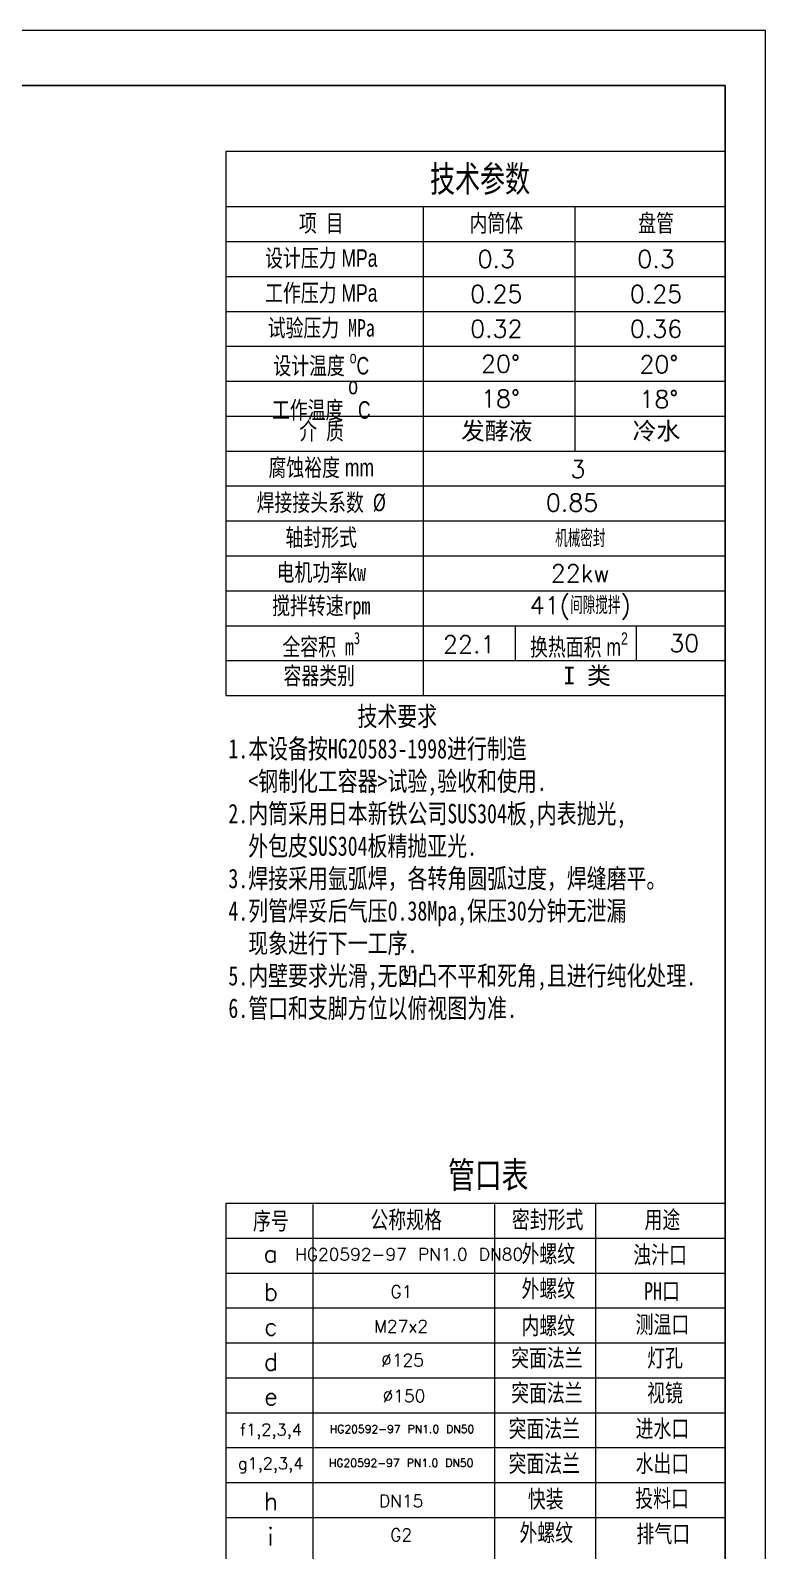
# Model space of a CAD drawing. Header units: millimetres. Extents: x 937 to 1357, y 382 to 976.
# Drawn here: x 1171 to 1357.1, y 590.6 to 975.5 of the extents above; entities that cross this region are included whole.
import ezdxf

# ---------------------------------------------------------------- set-up
doc = ezdxf.new("R2010")
doc.units = ezdxf.units.MM
doc.layers.add('标注', color=4, linetype='Continuous', lineweight=13)
doc.styles.get("Standard").update_dxf_attribs({"font": 'txt', "bigfont": 'gbcbig.shx'})
doc.styles.add('仿宋体3.5', font='', dxfattribs={"width": 0.75, "height": 3.5})
doc.styles.get('仿宋体3.5').set_extended_font_data('FangSong_GB2312')

msp = doc.modelspace()

# ---------------------------------------------------------------- linework, layer by layer
for p, q in [((1346.89, 961.58), (945.92, 961.58)), ((1346.89, 391.98), (1346.89, 961.58))]:
    msp.add_line(p, q)
at = {"layer": '标注', "color": 0}
for p, q in [((1357.12, 975.54), (937.12, 975.54)), ((1357.12, 381.54), (1357.12, 975.54))]:
    msp.add_line(p, q, dxfattribs=at)
at = {"layer": '标注'}
for p, q in [((1220.57, 807.11), (1220.57, 944.92)), ((1220.57, 944.92), (1346.89, 944.92)), ((1220.57, 930.91), (1346.89, 930.91)), ((1270.43, 930.91), (1270.43, 807.11)), ((1308.83, 930.91), (1308.83, 869.01)), ((1220.57, 922.07), (1346.89, 922.07)), ((1220.57, 913.22), (1346.89, 913.22)), ((1220.57, 913.22), (1346.89, 913.22)), ((1220.57, 904.38), (1346.89, 904.38)), ((1220.57, 904.38), (1346.89, 904.38)), ((1220.57, 895.54), (1346.89, 895.54)), ((1220.57, 886.69), (1346.89, 886.69)), ((1220.57, 877.85), (1346.89, 877.85)), ((1220.57, 869.01), (1346.89, 869.01)), ((1220.57, 869.01), (1346.89, 869.01)), ((1220.57, 869.01), (1346.89, 869.01)), ((1220.57, 860.17), (1346.89, 860.17)), ((1220.57, 851.32), (1346.89, 851.32)), ((1220.57, 851.32), (1276.87, 851.32)), ((1220.57, 851.32), (1346.89, 851.32)), ((1220.57, 842.48), (1346.89, 842.48)), ((1220.57, 833.64), (1346.89, 833.64)), ((1220.57, 824.79), (1346.89, 824.79)), ((1293.84, 815.95), (1293.84, 824.79)), ((1324.44, 815.95), (1324.44, 824.79)), ((1220.57, 815.95), (1346.89, 815.95)), ((1220.57, 807.11), (1346.89, 807.11)), ((1220.57, 678.55), (1346.89, 678.55)), ((1220.57, 545.92), (1220.57, 678.55)), ((1242.57, 545.71), (1242.57, 678.21)), ((1288.6, 545.87), (1288.6, 678.21)), ((1314.13, 545.92), (1314.13, 678.55)), ((1220.57, 669.7), (1346.89, 669.7)), ((1220.57, 660.86), (1346.89, 660.86)), ((1220.57, 652.02), (1346.89, 652.02)), ((1220.57, 643.17), (1346.89, 643.17)), ((1220.57, 634.33), (1346.89, 634.33)), ((1220.57, 625.49), (1346.89, 625.49)), ((1220.57, 616.65), (1346.89, 616.65)), ((1220.57, 607.8), (1346.89, 607.8)), ((1220.57, 598.96), (1346.89, 598.96))]:
    msp.add_line(p, q, dxfattribs=at)

# ---------------------------------------------------------------- texts
at = {"layer": '标注', "style": '仿宋体3.5', "width": 0.7}
msp.add_text('技术参数', height=6.632, dxfattribs=at).set_placement((1272.18, 934.64))
at = {"layer": '标注', "style": '仿宋体3.5'}
for s, insert, char_height, width, attachment_point in [('{\\fSimSun|b0|i0|c134|p54;项 目}', (1244.65, 926.49), 4.4215, 56.3069, 5), ('{\\fￋￎￌ￥|b0|i0|c134|p54;内筒体}', (1288.96, 926.49), 4.4215, 56.3069, 5), ('{\\fￋￎￌ￥|b0|i0|c134|p54;盘管}', (1329.39, 926.49), 4.4215, 56.3069, 5), ('{\\fￋￎￌ￥|b0|i0|c134|p54;设计压力 MPa}', (1244.65, 917.64), 4.4215, 56.3069, 5), ('{\\fￋￎￌ￥|b0|i0|c134|p54;工作压力 MPa}', (1244.65, 908.8), 4.4215, 56.3069, 5), ('{\\fSimSun|b0|i0|c134|p54;试验压力 MPa}', (1244.65, 899.96), 4.4215, 56.3069, 5), ('\\A1;{\\fￋￎￌ￥|b0|i0|c134|p54;设计温度 \\H0.7x;\\So^ ;\\H1.429x;C}', (1244.65, 891.12), 4.4215, 56.3069, 5), ('{\\fￋￎￌ￥|b0|i0|c134|p54;工作温度 \\So^ ;C}', (1244.65, 882.27), 4.4215, 56.3069, 5), ('{\\fSimSun|b0|i0|c134|p54;介 质}', (1244.75, 873.87), 4.4215, 56.3069, 5), ('{\\fￋￎￌ￥|b0|i0|c134|p54;腐蚀裕度 mm}', (1244.65, 864.59), 4.4215, 56.3069, 5), ('{\\fSimSun|b0|i0|c134|p2;焊接接头系数 %%c}', (1244.65, 855.74), 4.4215, 56.3069, 5), ('{\\fSimSun|b0|i0|c134|p54;轴封形式}', (1244.65, 846.9), 4.4215, 56.3069, 5), ('电机功率kw', (1244.65, 838.06), 4.421, 56.3069, 5), ('{\\fSimSun|b0|i0|c134|p54;搅拌转速rpm}', (1244.65, 829.22), 4.4215, 56.3069, 5), ('\\A1;{\\fSimSun|b0|i0|c134|p54;全容积 m\\H0.7x;\\S3^ ;}', (1244.65, 819.98), 4.4215, 56.3069, 5), ('\\A1;{\\fￋￎￌ￥|b0|i0|c134|p54;换热面积 m\\H0.7x;\\S2^ ;}', (1309.87, 819.88), 4.4215, 56.3069, 5), ('{\\fￋￎￌ￥|b0|i0|c134|p54; 容器类别}', (1243.52, 811.87), 4.4215, 56.3069, 5), ('{\\fSimSun|b0|i0|c134|p54;             技术要求\\P1.本设备按HG20583-1998进行制造\\P  <钢制化工容器>试验,验收和使用.\\P2.内筒采用日本新铁公司SUS304板,内表抛光,\\P  外包皮SUS304板精抛亚光.\\P3.焊接采用氩弧焊，各转角圆\\fSimSun|b0|i0|c134|p6;弧过度，焊缝磨平。\\P4.列管焊妥后气压0.38Mpa,保压30分钟无泄漏\\P  现象进行下一工序.\\P5.内壁要求光滑,无凹凸不平和死角,且进行纯化处理.\\P6.管口和支脚方位以俯视图为准.}', (1221.13, 804.31), 4.9268, 172.0499, 1), ('{\\fSimSun|b0|i0|c134|p2;管口表}', (1286.9, 685.32), 6.6322, 66.3221, 5), ('序号', (1231.9, 673.79), 4.421, 25.2655, 5), ('公称规格', (1266.14, 674.12), 4.421, 44.2147, 5), ('密封形式', (1301.96, 674.12), 4.421, 34.6897, 5), ('用途', (1331, 674.12), 4.421, 22.1578, 5), ('外螺纹', (1302.12, 665.51), 4.421, 34.6897, 5), ('{\\fSimSun|b0|i0|c134|p2;浊汁口}', (1330.41, 665.26), 4.4215, 22.1578, 5), ('外螺纹', (1302.12, 656.68), 4.421, 34.6897, 5), ('PH{\\fSimSun|b0|i0|c134|p2;口}', (1330.9, 656.15), 4.4215, 30.5614, 5), ('测温口', (1331, 647.6), 4.421, 22.1578, 5), ('内螺纹', (1302.12, 647.28), 4.421, 34.6897, 5), ('突面法兰', (1301.76, 639.1), 4.421, 34.6897, 5), ('灯孔', (1331.66, 639.1), 4.421, 22.1578, 5), ('突面法兰', (1301.76, 630.25), 4.421, 34.6897, 5), ('视镜', (1331.66, 630.25), 4.421, 22.1578, 5), ('突面法兰', (1301.1, 621.23), 4.421, 34.6897, 5), ('进水口', (1331, 621.23), 4.421, 22.1578, 5), ('突面法兰', (1301.1, 612.38), 4.421, 34.6897, 5), ('水出口', (1331, 612.38), 4.421, 22.1578, 5), ('快装', (1301.47, 603.36), 4.421, 34.6897, 5), ('{\\fSimSun|b0|i0|c134|p2;投料口}', (1330.93, 603.56), 4.4215, 33.579, 5), ('外螺纹', (1301.61, 594.89), 4.421, 34.6897, 5), ('排气口', (1331.23, 594.58), 4.421, 22.1578, 5)]:
    msp.add_mtext(s, dxfattribs=dict(at, insert=insert, char_height=char_height, width=width, attachment_point=attachment_point))
at = {"layer": '标注', "attachment_point": 5}
for s, insert, char_height, width in [('0.3', (1288.96, 917.64), 4.421, 79.1233), ('0.3', (1329.39, 917.64), 4.421, 79.1233), ('0.25', (1288.96, 908.8), 4.421, 79.1233), ('0.25', (1329.39, 908.8), 4.421, 79.1233), ('0.32', (1288.96, 899.96), 4.421, 79.1233), ('0.36', (1329.39, 899.96), 4.421, 79.1233), ('\\pt1904;20%%D', (1290, 891.12), 4.4215, 79.1233), ('20%%D', (1330.1, 890.99), 4.421, 79.1233), ('18%%D', (1290, 882.27), 4.421, 79.1233), ('18%%D', (1330.1, 882.14), 4.421, 79.1233), ('{\\fSimSun|b0|i0|c134|p54;发酵液}', (1289.06, 873.87), 4.4215, 79.1233), ('{\\fSimSun|b0|i0|c134|p54;冷水}', (1329.49, 873.87), 4.4215, 79.1233), ('3', (1309.61, 864.42), 4.42, 79.1233), ('0.85', (1308.14, 855.95), 4.421, 79.1233), ('机械密封', (1310.22, 846.9), 4.421, 79.1233), ('22kw ', (1310.22, 838.06), 4.421, 79.1233), ('41(间隙搅拌)', (1310.22, 829.22), 4.421, 79.1233), ('22.1', (1282.09, 820.06), 4.421, 79.1233), ('30', (1336.53, 820.37), 4.421, 79.1233), ('{\\fSimSun|b0|i0|c134|p54;I 类}', (1311.94, 811.93), 4.4215, 79.1233), ('G1', (1266.94, 736.04), 3.158, 66.9537), ('a', (1231.81, 665.78), 4.42, 25.2655), ('HG20592-97 PN1.0 DN80', (1266.88, 665.59), 3.1582, 66.9537), ('b', (1231.9, 656.1), 4.42, 25.2655), ('G1', (1264.94, 656.15), 3.158, 66.9537), ('c', (1231.9, 647.26), 4.42, 25.2655), ('M27x2', (1264.85, 647.37), 3.158, 66.9537), ('d', (1231.9, 638.41), 4.42, 25.2655), ('%%C125', (1265.21, 638.8), 3.158, 66.9537), ('e', (1231.9, 629.57), 4.42, 25.2655), ('%%C150', (1265.59, 629.72), 3.158, 66.9537), ('f1,2,3,4', (1231.9, 620.73), 3, 25.2655), ('{\\H0.6333x;H\\H1x;G20592-97 PN1.0 DN5\\H1x;0}', (1265.09, 621.34), 3.1582, 66.9537), ('g1,2,3,4', (1231.82, 612.15), 3, 25.2655), ('HG20592-97 PN1.0 DN50', (1264.87, 612.77), 2, 66.9537), ('h', (1231.9, 603.04), 4.42, 25.2655), ('DN15', (1264.85, 603.14), 3.158, 66.9537), ('i', (1231.8, 594.05), 4.42, 25.2655), ('G2', (1264.87, 594.54), 3.158, 66.9537)]:
    msp.add_mtext(s, dxfattribs=dict(at, insert=insert, char_height=char_height, width=width))

doc.saveas('drawing.dxf')
